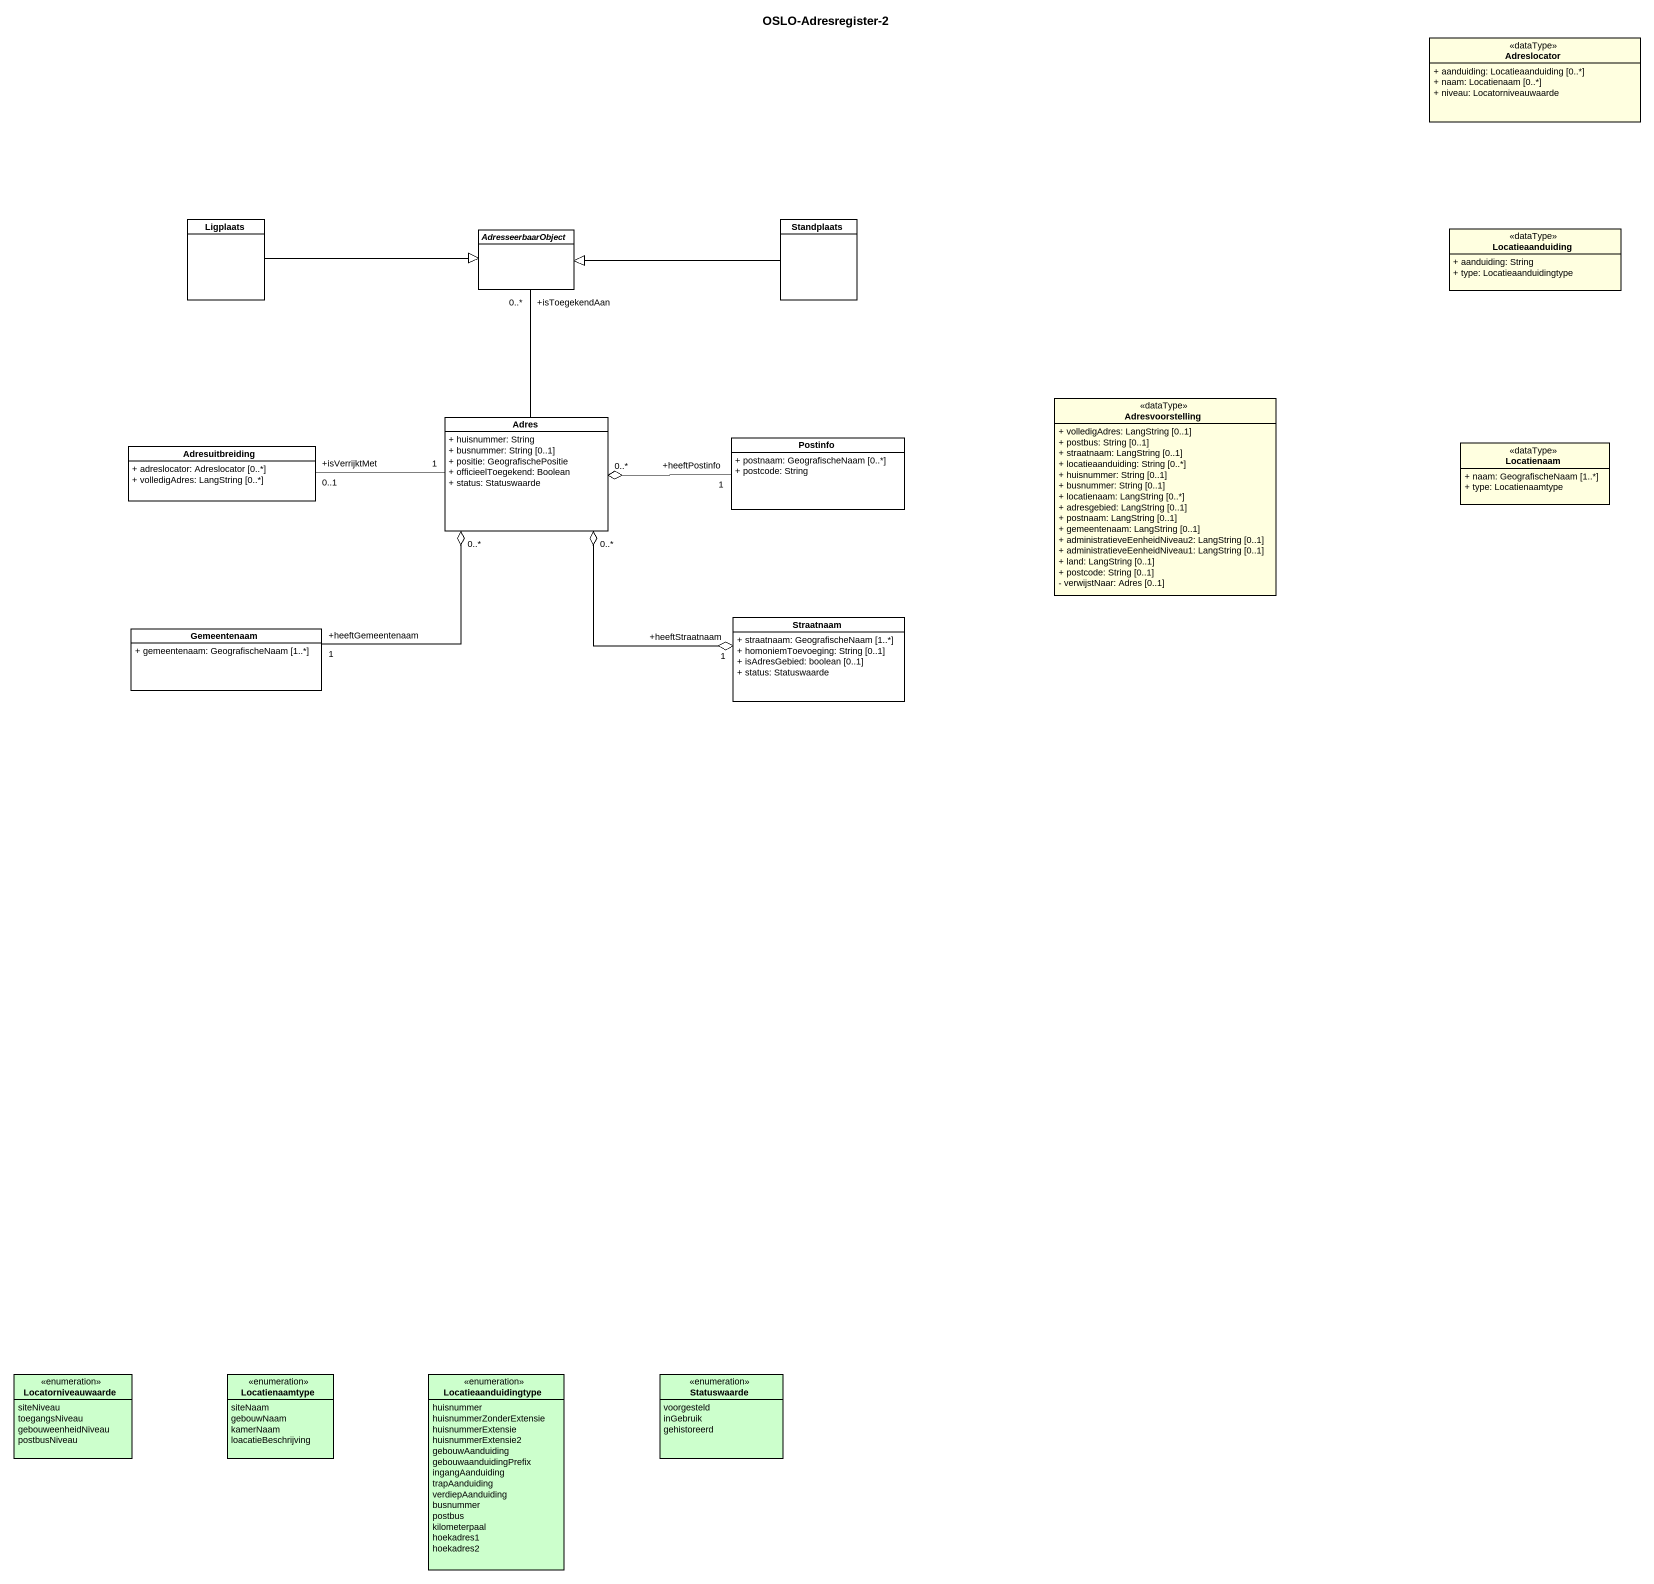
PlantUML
@startuml
title OSLO-Adresregister-2
hide circle
hide empty members
skinparam classAttributeIconSize 0
class Adreslocator <<dataType>> #FFFFE0 {
  + aanduiding: Locatieaanduiding [0..*]
  + naam: Locatienaam [0..*]
  + niveau: Locatorniveauwaarde
}
class Ligplaats
abstract class AdresseerbaarObject
class Standplaats
class Locatieaanduiding <<dataType>> #FFFFE0 {
  + aanduiding: String
  + type: Locatieaanduidingtype
}
class Adresvoorstelling <<dataType>> #FFFFE0 {
  + volledigAdres: LangString [0..1]
  + postbus: String [0..1]
  + straatnaam: LangString [0..1]
  + locatieaanduiding: String [0..*]
  + huisnummer: String [0..1]
  + busnummer: String [0..1]
  + locatienaam: LangString [0..*]
  + adresgebied: LangString [0..1]
  + postnaam: LangString [0..1]
  + gemeentenaam: LangString [0..1]
  + administratieveEenheidNiveau2: LangString [0..1]
  + administratieveEenheidNiveau1: LangString [0..1]
  + land: LangString [0..1]
  + postcode: String [0..1]
  - verwijstNaar: Adres [0..1]
}
class Adres {
  + huisnummer: String
  + busnummer: String [0..1]
  + positie: GeografischePositie
  + officieelToegekend: Boolean
  + status: Statuswaarde
}
class Postinfo {
  + postnaam: GeografischeNaam [0..*]
  + postcode: String
}
class Adresuitbreiding {
  + adreslocator: Adreslocator [0..*]
  + volledigAdres: LangString [0..*]
}
class Locatienaam <<dataType>> #FFFFE0 {
  + naam: GeografischeNaam [1..*]
  + type: Locatienaamtype
}
class Gemeentenaam {
  + gemeentenaam: GeografischeNaam [1..*]
}
class Straatnaam {
  + straatnaam: GeografischeNaam [1..*]
  + homoniemToevoeging: String [0..1]
  + isAdresGebied: boolean [0..1]
  + status: Statuswaarde
}
enum Locatorniveauwaarde #CCFFCC {
  siteNiveau
  toegangsNiveau
  gebouweenheidNiveau
  postbusNiveau
}
enum Locatienaamtype #CCFFCC {
  siteNaam
  gebouwNaam
  kamerNaam
  loacatieBeschrijving
}
enum Locatieaanduidingtype #CCFFCC {
  huisnummer
  huisnummerZonderExtensie
  huisnummerExtensie
  huisnummerExtensie2
  gebouwAanduiding
  gebouwaanduidingPrefix
  ingangAanduiding
  trapAanduiding
  verdiepAanduiding
  busnummer
  postbus
  kilometerpaal
  hoekadres1
  hoekadres2
}
enum Statuswaarde #CCFFCC {
  voorgesteld
  inGebruik
  gehistoreerd
}
Ligplaats -right-|> AdresseerbaarObject
Standplaats -left-|> AdresseerbaarObject
Adres -up- "+isToegekendAan\n0..*" AdresseerbaarObject
Adres "0..*" o-right- "+heeftPostinfo\n1" Postinfo
Adres "1" -left- "+isVerrijktMet\n0..1" Adresuitbreiding
Adres "0..*" o-- "+heeftGemeentenaam\n1" Gemeentenaam
Adres "0..*" o--o "+heeftStraatnaam\n1" Straatnaam
@enduml
